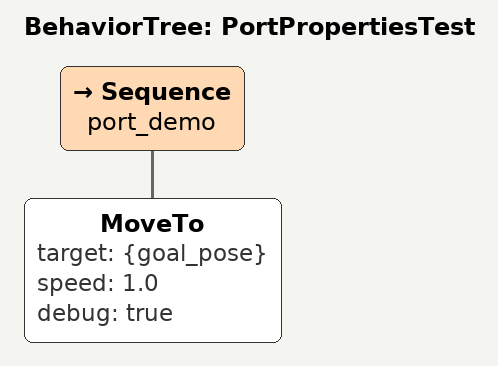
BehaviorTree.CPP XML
<?xml version="1.0" encoding="UTF-8"?>
<root BTCPP_format="4" main_tree_to_execute="PortPropertiesTest">
  <BehaviorTree ID="PortPropertiesTest">
    <Sequence name="port_demo">
      <MoveTo target="{goal_pose}" speed="1.0" debug="true"/>
    </Sequence>
  </BehaviorTree>
</root>
